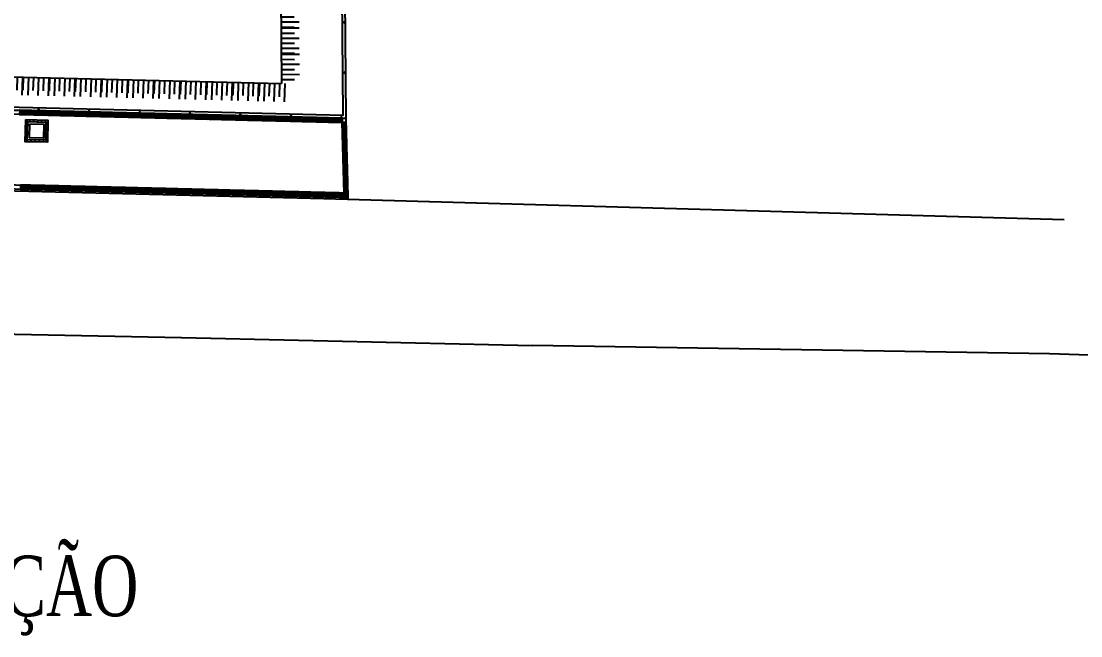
# Model space of a CAD drawing. Header units: inches. Extents: x 542650 to 544515, y 9574150 to 9574595.
# Drawn here: x 544431.5 to 544484.1, y 9574432.2 to 9574462.7 of the extents above; entities that cross this region are included whole.
import ezdxf

# ---------------------------------------------------------------- set-up
doc = ezdxf.new("R2010")
doc.units = ezdxf.units.IN
doc.header["$MEASUREMENT"] = 0
doc.layers.add('I-ARQ', color=8, linetype='Continuous')
doc.layers.add('I-NORMO_INST', color=4, linetype='Continuous')
doc.styles.add('ROMANS', font='romans', dxfattribs={"height": 0.2})
doc.styles.add('TITULO', font='times.ttf')

# ---------------------------------------------------------------- blocks, each defined once
blk = doc.blocks.new('TITOLO HS')
at = {"style": 'TITULO', "width": 0.7}
blk.add_attdef('LNOME', (0.000057, 0.002997), '', height=0.006, dxfattribs=at)
at = {"color": 253, "style": 'ROMANS', "width": 0.7}
blk.add_attdef('LESC', (0.01163, -0.000028), '', height=0.002, dxfattribs=at)
blk = doc.blocks.new('TALUDE 02')
at = {"layer": 'I-ARQ'}
for p, q in [((-0.5, -0.006), (-0.507, 0.645)), ((-0.243, -0.013), (-0.253, 0.89)), ((0, 0), (-0.007, 0.651)), ((0.257, -0.007), (0.247, 0.895)), ((0.5, 0.006), (0.493, 0.657)), ((0.757, -0.001), (0.747, 0.901))]:
    blk.add_line(p, q, dxfattribs=at)
blk = doc.blocks.new('CERCA')
blk.add_lwpolyline([(-0.025, 0), (0.025, 0), (0.025, -0.06), (-0.025, -0.06)], close=True)
blk = doc.blocks.new('PISO TIJOLINHO')
at = {"layer": 'I-ARQ'}
blk.add_lwpolyline([(-0.05, 0), (-0.05, 0.2), (0.05, 0.2), (0.05, 0)], close=True, dxfattribs=at)
blk = doc.blocks.new('BL PRAÇA')
at = {"layer": 'I-ARQ'}
for p, q in [((464364.823, 9296026.083), (464368.831, 9296025.977)), ((464368.636, 9296025.782), (464371.59, 9295906.478)), ((464368.831, 9296025.977), (464371.786, 9295906.647)), ((464373.439, 9295906.514), (464370.56, 9296022.78)), ((464467.816, 9296021.999), (464370.56, 9296022.78)), ((464367.647, 9296011.176), (464367.747, 9296011.179)), ((464367.652, 9296010.976), (464367.752, 9296010.979)), ((464367.749, 9296011.079), (464367.747, 9296011.179)), ((464367.949, 9296011.084), (464367.947, 9296011.184)), ((464368.149, 9296011.089), (464368.147, 9296011.189)), ((464368.349, 9296011.094), (464368.347, 9296011.194)), ((464368.549, 9296011.099), (464368.546, 9296011.199)), ((464368.649, 9296011.101), (464368.749, 9296011.104)), ((464368.654, 9296010.901), (464368.754, 9296010.904)), ((464368.749, 9296011.104), (464368.746, 9296011.204)), ((464367.657, 9296010.776), (464367.757, 9296010.779)), ((464367.662, 9296010.576), (464367.762, 9296010.579)), ((464367.667, 9296010.377), (464367.767, 9296010.379)), ((464368.659, 9296010.701), (464368.759, 9296010.704)), ((464368.664, 9296010.501), (464368.764, 9296010.504)), ((464368.669, 9296010.301), (464368.769, 9296010.304)), ((464367.672, 9296010.177), (464367.771, 9296010.179)), ((464367.672, 9296010.177), (464367.674, 9296010.077)), ((464367.672, 9296010.177), (464367.674, 9296010.077)), ((464367.871, 9296010.182), (464367.874, 9296010.082)), ((464368.071, 9296010.187), (464368.074, 9296010.087)), ((464368.271, 9296010.191), (464368.274, 9296010.091)), ((464368.471, 9296010.196), (464368.474, 9296010.096)), ((464368.671, 9296010.201), (464368.674, 9296010.101))]:
    blk.add_line(p, q, dxfattribs=at)
for points in [[(464356.134, 9296091.296), (464357.17, 9296060.839), (464357.569, 9296035.205)], [(464365.944, 9295980.98), (464364.857, 9296024.878), (464363.821, 9296061.55)], [(464358.322, 9296000.464), (464357.98, 9296017.817), (464357.569, 9296035.205)], [(464366.044, 9295980.983), (464364.957, 9296024.881), (464364.923, 9296026.081)], [(464366.244, 9295980.988), (464365.157, 9296024.886), (464365.129, 9296025.875), (464368.636, 9296025.782)], [(464368.831, 9296025.977), (464470.316, 9296025.139)], [(464418.306, 9295898.619), (464371.786, 9295906.647), (464368.831, 9296025.977), (464470.316, 9296025.139), (464470.316, 9295889.644), (464428.161, 9295896.919)], [(464371.933, 9295906.774), (464368.985, 9296025.826), (464470.166, 9296024.99), (464470.166, 9295889.822)], [(464418.332, 9295898.767), (464371.933, 9295906.774), (464368.985, 9296025.826), (464470.166, 9296024.99), (464470.166, 9295889.822), (464428.186, 9295897.066)]]:
    blk.add_lwpolyline(points, dxfattribs=at)
for points in [[(464368.774, 9296010.104), (464368.746, 9296011.204), (464367.647, 9296011.176), (464367.674, 9296010.077)], [(464368.671, 9296010.201), (464368.649, 9296011.101), (464367.749, 9296011.079), (464367.771, 9296010.179)], [(464368.569, 9296010.299), (464368.551, 9296010.999), (464367.852, 9296010.981), (464367.869, 9296010.282)]]:
    blk.add_lwpolyline(points, close=True, dxfattribs=at)
for name, p, rotation in [('PISO TIJOLINHO', (464365.172, 9296025.874), 358.4798457423065), ('PISO TIJOLINHO', (464365.272, 9296025.871), 358.4798457423065), ('PISO TIJOLINHO', (464365.372, 9296025.869), 358.4798457423065), ('PISO TIJOLINHO', (464365.472, 9296025.866), 358.4798457423065), ('PISO TIJOLINHO', (464365.572, 9296025.863), 358.4798457423065), ('PISO TIJOLINHO', (464365.672, 9296025.861), 358.4798457423065), ('PISO TIJOLINHO', (464365.772, 9296025.858), 358.4798457423065), ('PISO TIJOLINHO', (464365.872, 9296025.855), 358.4798457423065), ('PISO TIJOLINHO', (464365.972, 9296025.853), 358.4798457423065), ('PISO TIJOLINHO', (464364.925, 9296025.981), 271.4288196814929), ('PISO TIJOLINHO', (464364.928, 9296025.881), 271.4288196814929), ('PISO TIJOLINHO', (464364.93, 9296025.781), 271.4288196814929), ('PISO TIJOLINHO', (464364.933, 9296025.681), 271.4288196814929), ('PISO TIJOLINHO', (464364.935, 9296025.581), 271.4288196814929), ('PISO TIJOLINHO', (464364.938, 9296025.481), 271.4288196814929), ('PISO TIJOLINHO', (464366.072, 9296025.85), 358.4798457423065), ('PISO TIJOLINHO', (464366.172, 9296025.848), 358.4798457423065), ('PISO TIJOLINHO', (464366.272, 9296025.845), 358.4798457423065), ('PISO TIJOLINHO', (464366.372, 9296025.842), 358.4798457423065), ('PISO TIJOLINHO', (464366.472, 9296025.84), 358.4798457423065), ('PISO TIJOLINHO', (464366.572, 9296025.837), 358.4798457423065), ('PISO TIJOLINHO', (464366.672, 9296025.834), 358.4798457423065), ('PISO TIJOLINHO', (464366.772, 9296025.832), 358.4798457423065), ('PISO TIJOLINHO', (464366.872, 9296025.829), 358.4798457423065), ('PISO TIJOLINHO', (464366.972, 9296025.826), 358.4798457423065), ('PISO TIJOLINHO', (464367.072, 9296025.824), 358.4798457423065), ('PISO TIJOLINHO', (464367.172, 9296025.821), 358.4798457423065), ('PISO TIJOLINHO', (464367.272, 9296025.818), 358.4798457423065), ('PISO TIJOLINHO', (464367.372, 9296025.816), 358.4798457423065), ('PISO TIJOLINHO', (464367.472, 9296025.813), 358.4798457423065), ('PISO TIJOLINHO', (464367.572, 9296025.81), 358.4798457423065), ('PISO TIJOLINHO', (464367.672, 9296025.808), 358.4798457423065), ('PISO TIJOLINHO', (464367.772, 9296025.805), 358.4798457423065), ('PISO TIJOLINHO', (464367.872, 9296025.802), 358.4798457423065), ('PISO TIJOLINHO', (464367.972, 9296025.8), 358.4798457423065), ('PISO TIJOLINHO', (464368.071, 9296025.797), 358.4798457423065), ('PISO TIJOLINHO', (464368.171, 9296025.794), 358.4798457423065), ('PISO TIJOLINHO', (464368.271, 9296025.792), 358.4798457423065), ('PISO TIJOLINHO', (464368.371, 9296025.789), 358.4798457423065), ('PISO TIJOLINHO', (464368.471, 9296025.787), 358.4798457423065), ('PISO TIJOLINHO', (464368.571, 9296025.784), 358.4798457423065), ('PISO TIJOLINHO', (464368.636, 9296025.746), 271.4184652570889), ('PISO TIJOLINHO', (464368.639, 9296025.646), 271.4184652570889), ('PISO TIJOLINHO', (464368.641, 9296025.546), 271.4184652570889), ('CERCA', (464368.837, 9296025.739), 91.41846525654215), ('CERCA', (464371.093, 9296025.958), 359.5269783045455), ('CERCA', (464373.593, 9296025.938), 359.5269783045455), ('PISO TIJOLINHO', (464364.94, 9296025.381), 271.4288196814929), ('PISO TIJOLINHO', (464364.943, 9296025.281), 271.4288196814929), ('PISO TIJOLINHO', (464364.945, 9296025.181), 271.4288196814929), ('PISO TIJOLINHO', (464364.948, 9296025.081), 271.4288196814929), ('PISO TIJOLINHO', (464364.95, 9296024.981), 271.4288196814929), ('PISO TIJOLINHO', (464368.644, 9296025.447), 271.4184652570889), ('PISO TIJOLINHO', (464368.646, 9296025.347), 271.4184652570889), ('PISO TIJOLINHO', (464368.649, 9296025.247), 271.4184652570889), ('PISO TIJOLINHO', (464368.651, 9296025.147), 271.4184652570889), ('PISO TIJOLINHO', (464368.654, 9296025.047), 271.4184652570889), ('PISO TIJOLINHO', (464364.953, 9296024.881), 271.4288196814929), ('PISO TIJOLINHO', (464364.955, 9296024.781), 271.4288196814929), ('PISO TIJOLINHO', (464364.958, 9296024.681), 271.4288196814929), ('PISO TIJOLINHO', (464364.96, 9296024.581), 271.4288196814929), ('PISO TIJOLINHO', (464364.963, 9296024.481), 271.4288196814929), ('PISO TIJOLINHO', (464368.656, 9296024.947), 271.4184652570889), ('PISO TIJOLINHO', (464368.659, 9296024.847), 271.4184652570889), ('PISO TIJOLINHO', (464368.661, 9296024.747), 271.4184652570889), ('PISO TIJOLINHO', (464368.664, 9296024.647), 271.4184652570889), ('PISO TIJOLINHO', (464368.666, 9296024.547), 271.4184652570889), ('PISO TIJOLINHO', (464368.669, 9296024.447), 271.4184652570889), ('PISO TIJOLINHO', (464364.965, 9296024.381), 271.4288196814929), ('PISO TIJOLINHO', (464364.968, 9296024.281), 271.4288196814929), ('PISO TIJOLINHO', (464364.97, 9296024.181), 271.4288196814929), ('PISO TIJOLINHO', (464364.973, 9296024.081), 271.4288196814929), ('PISO TIJOLINHO', (464364.975, 9296023.981), 271.4288196814929), ('PISO TIJOLINHO', (464368.671, 9296024.347), 271.4184652570889), ('PISO TIJOLINHO', (464368.674, 9296024.247), 271.4184652570889), ('PISO TIJOLINHO', (464368.676, 9296024.147), 271.4184652570889), ('PISO TIJOLINHO', (464368.678, 9296024.047), 271.4184652570889), ('PISO TIJOLINHO', (464368.681, 9296023.947), 271.4184652570889), ('PISO TIJOLINHO', (464364.978, 9296023.881), 271.4288196814929), ('PISO TIJOLINHO', (464364.98, 9296023.781), 271.4288196814929), ('PISO TIJOLINHO', (464364.983, 9296023.682), 271.4288196814929), ('PISO TIJOLINHO', (464364.985, 9296023.582), 271.4288196814929), ('PISO TIJOLINHO', (464364.988, 9296023.482), 271.4288196814929), ('PISO TIJOLINHO', (464364.99, 9296023.382), 271.4288196814929), ('PISO TIJOLINHO', (464368.683, 9296023.847), 271.4184652570889), ('PISO TIJOLINHO', (464368.686, 9296023.747), 271.4184652570889), ('PISO TIJOLINHO', (464368.688, 9296023.647), 271.4184652570889), ('PISO TIJOLINHO', (464368.691, 9296023.547), 271.4184652570889), ('PISO TIJOLINHO', (464368.693, 9296023.447), 271.4184652570889), ('TALUDE 02', (464371.258, 9296022.774), 359.5398975895657), ('TALUDE 02', (464372.558, 9296022.764), 359.5398975895657), ('TALUDE 02', (464373.858, 9296022.754), 359.5398975895657), ('PISO TIJOLINHO', (464364.993, 9296023.282), 271.4288196814929), ('PISO TIJOLINHO', (464364.995, 9296023.182), 271.4288196814929), ('PISO TIJOLINHO', (464364.998, 9296023.082), 271.4288196814929), ('PISO TIJOLINHO', (464365, 9296022.982), 271.4288196814929), ('PISO TIJOLINHO', (464365.003, 9296022.882), 271.4288196814929), ('PISO TIJOLINHO', (464368.696, 9296023.347), 271.4184652570889), ('PISO TIJOLINHO', (464368.698, 9296023.247), 271.4184652570889), ('PISO TIJOLINHO', (464368.701, 9296023.147), 271.4184652570889), ('PISO TIJOLINHO', (464368.703, 9296023.047), 271.4184652570889), ('PISO TIJOLINHO', (464368.706, 9296022.947), 271.4184652570889), ('CERCA', (464368.899, 9296023.24), 91.41846525654215), ('TALUDE 02', (464370.575, 9296022.178), 91.41846525649117), ('PISO TIJOLINHO', (464365.005, 9296022.782), 271.4288196814929), ('PISO TIJOLINHO', (464365.008, 9296022.682), 271.4288196814929), ('PISO TIJOLINHO', (464365.01, 9296022.582), 271.4288196814929), ('PISO TIJOLINHO', (464365.013, 9296022.482), 271.4288196814929), ('PISO TIJOLINHO', (464365.015, 9296022.382), 271.4288196814929), ('PISO TIJOLINHO', (464368.708, 9296022.847), 271.4184652570889), ('PISO TIJOLINHO', (464368.711, 9296022.747), 271.4184652570889), ('PISO TIJOLINHO', (464368.713, 9296022.647), 271.4184652570889), ('PISO TIJOLINHO', (464368.716, 9296022.547), 271.4184652570889), ('PISO TIJOLINHO', (464368.718, 9296022.447), 271.4184652570889), ('PISO TIJOLINHO', (464368.721, 9296022.347), 271.4184652570889), ('PISO TIJOLINHO', (464365.018, 9296022.282), 271.4288196814929), ('PISO TIJOLINHO', (464365.02, 9296022.182), 271.4288196814929), ('PISO TIJOLINHO', (464365.023, 9296022.082), 271.4288196814929), ('PISO TIJOLINHO', (464365.025, 9296021.982), 271.4288196814929), ('PISO TIJOLINHO', (464365.028, 9296021.882), 271.4288196814929), ('PISO TIJOLINHO', (464368.723, 9296022.247), 271.4184652570889), ('PISO TIJOLINHO', (464368.726, 9296022.148), 271.4184652570889), ('PISO TIJOLINHO', (464368.728, 9296022.048), 271.4184652570889), ('PISO TIJOLINHO', (464368.73, 9296021.948), 271.4184652570889), ('PISO TIJOLINHO', (464368.733, 9296021.848), 271.4184652570889), ('PISO TIJOLINHO', (464365.03, 9296021.782), 271.4288196814929), ('PISO TIJOLINHO', (464365.033, 9296021.682), 271.4288196814929), ('PISO TIJOLINHO', (464365.035, 9296021.582), 271.4288196814929), ('PISO TIJOLINHO', (464365.037, 9296021.482), 271.4288196814929), ('PISO TIJOLINHO', (464365.04, 9296021.382), 271.4288196814929), ('PISO TIJOLINHO', (464365.042, 9296021.282), 271.4288196814929), ('PISO TIJOLINHO', (464368.735, 9296021.748), 271.4184652570889), ('PISO TIJOLINHO', (464368.738, 9296021.648), 271.4184652570889), ('PISO TIJOLINHO', (464368.74, 9296021.548), 271.4184652570889), ('PISO TIJOLINHO', (464368.743, 9296021.448), 271.4184652570889), ('PISO TIJOLINHO', (464368.745, 9296021.348), 271.4184652570889), ('TALUDE 02', (464370.608, 9296020.879), 91.41846525649117), ('PISO TIJOLINHO', (464365.045, 9296021.182), 271.4288196814929), ('PISO TIJOLINHO', (464365.047, 9296021.082), 271.4288196814929), ('PISO TIJOLINHO', (464365.05, 9296020.982), 271.4288196814929), ('PISO TIJOLINHO', (464365.052, 9296020.882), 271.4288196814929), ('PISO TIJOLINHO', (464365.055, 9296020.782), 271.4288196814929), ('PISO TIJOLINHO', (464368.748, 9296021.248), 271.4184652570889), ('PISO TIJOLINHO', (464368.75, 9296021.148), 271.4184652570889), ('PISO TIJOLINHO', (464368.753, 9296021.048), 271.4184652570889), ('PISO TIJOLINHO', (464368.755, 9296020.948), 271.4184652570889), ('PISO TIJOLINHO', (464368.758, 9296020.848), 271.4184652570889), ('PISO TIJOLINHO', (464365.057, 9296020.682), 271.4288196814929), ('PISO TIJOLINHO', (464365.06, 9296020.582), 271.4288196814929), ('PISO TIJOLINHO', (464365.062, 9296020.483), 271.4288196814929), ('PISO TIJOLINHO', (464365.065, 9296020.383), 271.4288196814929), ('PISO TIJOLINHO', (464365.067, 9296020.283), 271.4288196814929), ('PISO TIJOLINHO', (464368.76, 9296020.748), 271.4184652570889), ('PISO TIJOLINHO', (464368.763, 9296020.648), 271.4184652570889), ('PISO TIJOLINHO', (464368.765, 9296020.548), 271.4184652570889), ('PISO TIJOLINHO', (464368.768, 9296020.448), 271.4184652570889), ('PISO TIJOLINHO', (464368.77, 9296020.348), 271.4184652570889), ('PISO TIJOLINHO', (464368.773, 9296020.248), 271.4184652570889), ('CERCA', (464368.96, 9296020.741), 91.41846525654215), ('TALUDE 02', (464370.64, 9296019.579), 91.41846525649117), ('PISO TIJOLINHO', (464365.07, 9296020.183), 271.4288196814929), ('PISO TIJOLINHO', (464365.072, 9296020.083), 271.4288196814929), ('PISO TIJOLINHO', (464365.075, 9296019.983), 271.4288196814929), ('PISO TIJOLINHO', (464365.077, 9296019.883), 271.4288196814929), ('PISO TIJOLINHO', (464365.08, 9296019.783), 271.4288196814929), ('PISO TIJOLINHO', (464368.775, 9296020.148), 271.4184652570889), ('PISO TIJOLINHO', (464368.777, 9296020.048), 271.4184652570889), ('PISO TIJOLINHO', (464368.78, 9296019.948), 271.4184652570889), ('PISO TIJOLINHO', (464368.782, 9296019.848), 271.4184652570889), ('PISO TIJOLINHO', (464368.785, 9296019.748), 271.4184652570889), ('PISO TIJOLINHO', (464365.082, 9296019.683), 271.4288196814929), ('PISO TIJOLINHO', (464365.085, 9296019.583), 271.4288196814929), ('PISO TIJOLINHO', (464365.087, 9296019.483), 271.4288196814929), ('PISO TIJOLINHO', (464365.09, 9296019.383), 271.4288196814929), ('PISO TIJOLINHO', (464365.092, 9296019.283), 271.4288196814929), ('PISO TIJOLINHO', (464365.095, 9296019.183), 271.4288196814929), ('PISO TIJOLINHO', (464368.787, 9296019.648), 271.4184652570889), ('PISO TIJOLINHO', (464368.79, 9296019.548), 271.4184652570889), ('PISO TIJOLINHO', (464368.792, 9296019.448), 271.4184652570889), ('PISO TIJOLINHO', (464368.795, 9296019.348), 271.4184652570889), ('PISO TIJOLINHO', (464368.797, 9296019.248), 271.4184652570889), ('PISO TIJOLINHO', (464365.097, 9296019.083), 271.4288196814929), ('PISO TIJOLINHO', (464365.1, 9296018.983), 271.4288196814929), ('PISO TIJOLINHO', (464365.102, 9296018.883), 271.4288196814929), ('PISO TIJOLINHO', (464365.105, 9296018.783), 271.4288196814929), ('PISO TIJOLINHO', (464365.107, 9296018.683), 271.4288196814929), ('PISO TIJOLINHO', (464368.8, 9296019.148), 271.4184652570889), ('PISO TIJOLINHO', (464368.802, 9296019.048), 271.4184652570889), ('PISO TIJOLINHO', (464368.805, 9296018.948), 271.4184652570889), ('PISO TIJOLINHO', (464368.807, 9296018.849), 271.4184652570889), ('PISO TIJOLINHO', (464368.81, 9296018.749), 271.4184652570889), ('PISO TIJOLINHO', (464368.812, 9296018.649), 271.4184652570889), ('TALUDE 02', (464370.672, 9296018.279), 91.41846525649117), ('PISO TIJOLINHO', (464365.11, 9296018.583), 271.4288196814929), ('PISO TIJOLINHO', (464365.112, 9296018.483), 271.4288196814929), ('PISO TIJOLINHO', (464365.115, 9296018.383), 271.4288196814929), ('PISO TIJOLINHO', (464365.117, 9296018.283), 271.4288196814929), ('PISO TIJOLINHO', (464365.12, 9296018.183), 271.4288196814929), ('PISO TIJOLINHO', (464368.815, 9296018.549), 271.4184652570889), ('PISO TIJOLINHO', (464368.817, 9296018.449), 271.4184652570889), ('PISO TIJOLINHO', (464368.82, 9296018.349), 271.4184652570889), ('PISO TIJOLINHO', (464368.822, 9296018.249), 271.4184652561699), ('PISO TIJOLINHO', (464368.825, 9296018.149), 271.4184652561699), ('CERCA', (464369.022, 9296018.241), 91.41846525654215), ('PISO TIJOLINHO', (464365.122, 9296018.083), 271.4288196814929), ('PISO TIJOLINHO', (464365.125, 9296017.983), 271.4288196814929), ('PISO TIJOLINHO', (464365.127, 9296017.883), 271.4288196814929), ('PISO TIJOLINHO', (464365.13, 9296017.783), 271.4288196814929), ('PISO TIJOLINHO', (464365.132, 9296017.683), 271.4288196814929), ('PISO TIJOLINHO', (464368.827, 9296018.049), 271.4184652561699), ('PISO TIJOLINHO', (464368.829, 9296017.949), 271.4184652561699), ('PISO TIJOLINHO', (464368.832, 9296017.849), 271.4184652561699), ('PISO TIJOLINHO', (464368.834, 9296017.749), 271.4184652561699), ('PISO TIJOLINHO', (464368.837, 9296017.649), 271.4184652561699), ('TALUDE 02', (464370.704, 9296016.98), 91.41846525649117), ('PISO TIJOLINHO', (464365.135, 9296017.583), 271.4288196814929), ('PISO TIJOLINHO', (464365.137, 9296017.483), 271.4288196814929), ('PISO TIJOLINHO', (464365.14, 9296017.383), 271.4288196814929), ('PISO TIJOLINHO', (464365.142, 9296017.283), 271.4288196814929), ('PISO TIJOLINHO', (464365.145, 9296017.184), 271.4288196814929), ('PISO TIJOLINHO', (464365.147, 9296017.084), 271.4288196814929), ('PISO TIJOLINHO', (464368.839, 9296017.549), 271.4184652561699), ('PISO TIJOLINHO', (464368.842, 9296017.449), 271.4184652561699), ('PISO TIJOLINHO', (464368.844, 9296017.349), 271.4184652561699), ('PISO TIJOLINHO', (464368.847, 9296017.249), 271.4184652561699), ('PISO TIJOLINHO', (464368.849, 9296017.149), 271.4184652561699), ('PISO TIJOLINHO', (464365.15, 9296016.984), 271.4288196814929), ('PISO TIJOLINHO', (464365.152, 9296016.884), 271.4288196814929), ('PISO TIJOLINHO', (464365.155, 9296016.784), 271.4288196814929), ('PISO TIJOLINHO', (464365.157, 9296016.684), 271.4288196814929), ('PISO TIJOLINHO', (464365.16, 9296016.584), 271.4288196814929), ('PISO TIJOLINHO', (464368.852, 9296017.049), 271.4184652561699), ('PISO TIJOLINHO', (464368.854, 9296016.949), 271.4184652561699), ('PISO TIJOLINHO', (464368.857, 9296016.849), 271.4184652561699), ('PISO TIJOLINHO', (464368.859, 9296016.749), 271.4184652561699), ('PISO TIJOLINHO', (464368.862, 9296016.649), 271.4184652561699), ('PISO TIJOLINHO', (464368.864, 9296016.549), 271.4184652561699), ('PISO TIJOLINHO', (464365.162, 9296016.484), 271.4288196814929), ('PISO TIJOLINHO', (464365.165, 9296016.384), 271.4288196814929), ('PISO TIJOLINHO', (464365.167, 9296016.284), 271.4288196814929), ('PISO TIJOLINHO', (464365.17, 9296016.184), 271.4288196814929), ('PISO TIJOLINHO', (464365.172, 9296016.084), 271.4288196814929), ('PISO TIJOLINHO', (464368.867, 9296016.449), 271.4184652561699), ('PISO TIJOLINHO', (464368.869, 9296016.349), 271.4184652561699), ('PISO TIJOLINHO', (464368.872, 9296016.249), 271.4184652561699), ('PISO TIJOLINHO', (464368.874, 9296016.149), 271.4184652561699), ('PISO TIJOLINHO', (464368.877, 9296016.049), 271.4184652561699), ('TALUDE 02', (464370.736, 9296015.68), 91.41846525649117), ('PISO TIJOLINHO', (464365.175, 9296015.984), 271.4288196814929), ('PISO TIJOLINHO', (464365.177, 9296015.884), 271.4288196814929), ('PISO TIJOLINHO', (464365.18, 9296015.784), 271.4288196814929), ('PISO TIJOLINHO', (464365.182, 9296015.684), 271.4288196814929), ('PISO TIJOLINHO', (464365.185, 9296015.584), 271.4288196814929), ('PISO TIJOLINHO', (464368.879, 9296015.949), 271.4184652561699), ('PISO TIJOLINHO', (464368.881, 9296015.849), 271.4184652561699), ('PISO TIJOLINHO', (464368.884, 9296015.749), 271.4184652561699), ('PISO TIJOLINHO', (464368.886, 9296015.65), 271.4184652561699), ('PISO TIJOLINHO', (464368.889, 9296015.55), 271.4184652561699), ('CERCA', (464369.084, 9296015.742), 91.41846525654215), ('PISO TIJOLINHO', (464365.187, 9296015.484), 271.4288196814929), ('PISO TIJOLINHO', (464365.19, 9296015.384), 271.4288196814929), ('PISO TIJOLINHO', (464365.192, 9296015.284), 271.4288196814929), ('PISO TIJOLINHO', (464365.195, 9296015.184), 271.4288196814929), ('PISO TIJOLINHO', (464365.197, 9296015.084), 271.4288196814929), ('PISO TIJOLINHO', (464365.2, 9296014.984), 271.4288196814929), ('PISO TIJOLINHO', (464368.891, 9296015.45), 271.4184652561699), ('PISO TIJOLINHO', (464368.894, 9296015.35), 271.4184652561699), ('PISO TIJOLINHO', (464368.896, 9296015.25), 271.4184652561699), ('PISO TIJOLINHO', (464368.899, 9296015.15), 271.4184652561699), ('PISO TIJOLINHO', (464368.901, 9296015.05), 271.4184652561699), ('TALUDE 02', (464370.768, 9296014.38), 91.41846525649117), ('PISO TIJOLINHO', (464365.202, 9296014.884), 271.4288196814929), ('PISO TIJOLINHO', (464365.205, 9296014.784), 271.4288196814929), ('PISO TIJOLINHO', (464365.207, 9296014.684), 271.4288196814929), ('PISO TIJOLINHO', (464365.21, 9296014.584), 271.4288196814929), ('PISO TIJOLINHO', (464365.212, 9296014.484), 271.4288196814929), ('PISO TIJOLINHO', (464368.904, 9296014.95), 271.4184652561699), ('PISO TIJOLINHO', (464368.906, 9296014.85), 271.4184652561699), ('PISO TIJOLINHO', (464368.909, 9296014.75), 271.4184652561699), ('PISO TIJOLINHO', (464368.911, 9296014.65), 271.4184652561699), ('PISO TIJOLINHO', (464368.914, 9296014.55), 271.4184652561699), ('PISO TIJOLINHO', (464368.916, 9296014.45), 271.4184652561699), ('PISO TIJOLINHO', (464365.215, 9296014.384), 271.4288196814929), ('PISO TIJOLINHO', (464365.217, 9296014.284), 271.4288196814929), ('PISO TIJOLINHO', (464365.22, 9296014.184), 271.4288196814929), ('PISO TIJOLINHO', (464365.222, 9296014.084), 271.4288196814929), ('PISO TIJOLINHO', (464365.225, 9296013.985), 271.4288196814929), ('PISO TIJOLINHO', (464368.919, 9296014.35), 271.4184652561699), ('PISO TIJOLINHO', (464368.921, 9296014.25), 271.4184652561699), ('PISO TIJOLINHO', (464368.924, 9296014.15), 271.4184652561699), ('PISO TIJOLINHO', (464368.926, 9296014.05), 271.4184652561699), ('PISO TIJOLINHO', (464368.928, 9296013.95), 271.4184652561699), ('PISO TIJOLINHO', (464365.227, 9296013.885), 271.4288196814929), ('PISO TIJOLINHO', (464365.229, 9296013.785), 271.4288196814929), ('PISO TIJOLINHO', (464365.232, 9296013.685), 271.4288196814929), ('PISO TIJOLINHO', (464365.234, 9296013.585), 271.4288196814929), ('PISO TIJOLINHO', (464365.237, 9296013.485), 271.4288196814929), ('PISO TIJOLINHO', (464368.931, 9296013.85), 271.4184652561699), ('PISO TIJOLINHO', (464368.933, 9296013.75), 271.4184652561699), ('PISO TIJOLINHO', (464368.936, 9296013.65), 271.4184652561699), ('PISO TIJOLINHO', (464368.938, 9296013.55), 271.4184652561699), ('PISO TIJOLINHO', (464368.941, 9296013.45), 271.4184652561699), ('TALUDE 02', (464370.801, 9296013.081), 91.41846525649117), ('PISO TIJOLINHO', (464365.239, 9296013.385), 271.4288196814929), ('PISO TIJOLINHO', (464365.242, 9296013.285), 271.4288196814929), ('PISO TIJOLINHO', (464365.244, 9296013.185), 271.4288196814929), ('PISO TIJOLINHO', (464365.247, 9296013.085), 271.4288196814929), ('PISO TIJOLINHO', (464365.249, 9296012.985), 271.4288196814929), ('PISO TIJOLINHO', (464365.252, 9296012.885), 271.4288196814929), ('PISO TIJOLINHO', (464368.943, 9296013.35), 271.4184652561699), ('PISO TIJOLINHO', (464368.946, 9296013.25), 271.4184652561699), ('PISO TIJOLINHO', (464368.948, 9296013.15), 271.4184652561699), ('PISO TIJOLINHO', (464368.951, 9296013.05), 271.4184652561699), ('PISO TIJOLINHO', (464368.953, 9296012.95), 271.4184652561699), ('CERCA', (464369.146, 9296013.243), 91.41846525654215), ('PISO TIJOLINHO', (464365.254, 9296012.785), 271.4288196814929), ('PISO TIJOLINHO', (464365.257, 9296012.685), 271.4288196814929), ('PISO TIJOLINHO', (464365.259, 9296012.585), 271.4288196814929), ('PISO TIJOLINHO', (464365.262, 9296012.485), 271.4288196814929), ('PISO TIJOLINHO', (464365.264, 9296012.385), 271.4288196814929), ('PISO TIJOLINHO', (464368.956, 9296012.85), 271.4184652561699), ('PISO TIJOLINHO', (464368.958, 9296012.75), 271.4184652561699), ('PISO TIJOLINHO', (464368.961, 9296012.65), 271.4184652561699), ('PISO TIJOLINHO', (464368.963, 9296012.55), 271.4184652561699), ('PISO TIJOLINHO', (464368.966, 9296012.45), 271.4184652561699), ('PISO TIJOLINHO', (464368.968, 9296012.351), 271.4184652561699), ('TALUDE 02', (464370.833, 9296011.781), 91.41846525649117), ('PISO TIJOLINHO', (464365.267, 9296012.285), 271.4288196814929), ('PISO TIJOLINHO', (464365.269, 9296012.185), 271.4288196814929), ('PISO TIJOLINHO', (464365.272, 9296012.085), 271.4288196814929), ('PISO TIJOLINHO', (464365.274, 9296011.985), 271.4288196814929), ('PISO TIJOLINHO', (464365.277, 9296011.885), 271.4288196814929), ('PISO TIJOLINHO', (464368.971, 9296012.251), 271.4184652561699), ('PISO TIJOLINHO', (464368.973, 9296012.151), 271.4184652561699), ('PISO TIJOLINHO', (464368.976, 9296012.051), 271.4184652561699), ('PISO TIJOLINHO', (464368.978, 9296011.951), 271.4184652561699), ('PISO TIJOLINHO', (464368.98, 9296011.851), 271.4184652561699), ('PISO TIJOLINHO', (464365.279, 9296011.785), 271.4288196814929), ('PISO TIJOLINHO', (464365.282, 9296011.685), 271.4288196814929), ('PISO TIJOLINHO', (464365.284, 9296011.585), 271.4288196814929), ('PISO TIJOLINHO', (464365.287, 9296011.485), 271.4288196814929), ('PISO TIJOLINHO', (464365.289, 9296011.385), 271.4288196814929), ('PISO TIJOLINHO', (464368.983, 9296011.751), 271.4184652561699), ('PISO TIJOLINHO', (464368.985, 9296011.651), 271.4184652561699), ('PISO TIJOLINHO', (464368.988, 9296011.551), 271.4184652561699), ('PISO TIJOLINHO', (464368.99, 9296011.451), 271.4184652561699), ('PISO TIJOLINHO', (464368.993, 9296011.351), 271.4184652561699), ('PISO TIJOLINHO', (464365.292, 9296011.285), 271.4288196814929), ('PISO TIJOLINHO', (464365.294, 9296011.185), 271.4288196814929), ('PISO TIJOLINHO', (464365.297, 9296011.085), 271.4288196814929), ('PISO TIJOLINHO', (464365.299, 9296010.985), 271.4288196814929), ('PISO TIJOLINHO', (464365.302, 9296010.885), 271.4288196814929), ('PISO TIJOLINHO', (464365.304, 9296010.786), 271.4288196814929), ('PISO TIJOLINHO', (464368.995, 9296011.251), 271.4184652561699), ('PISO TIJOLINHO', (464368.998, 9296011.151), 271.4184652561699), ('PISO TIJOLINHO', (464369, 9296011.051), 271.4184652561699), ('PISO TIJOLINHO', (464369.003, 9296010.951), 271.4184652561699), ('PISO TIJOLINHO', (464369.005, 9296010.851), 271.4184652561699), ('TALUDE 02', (464370.865, 9296010.482), 91.41846525649117), ('PISO TIJOLINHO', (464365.307, 9296010.686), 271.4288196814929), ('PISO TIJOLINHO', (464365.309, 9296010.586), 271.4288196814929), ('PISO TIJOLINHO', (464365.312, 9296010.486), 271.4288196814929), ('PISO TIJOLINHO', (464365.314, 9296010.386), 271.4288196814929), ('PISO TIJOLINHO', (464365.317, 9296010.286), 271.4288196814929), ('PISO TIJOLINHO', (464369.008, 9296010.751), 271.4184652561699), ('PISO TIJOLINHO', (464369.01, 9296010.651), 271.4184652561699), ('PISO TIJOLINHO', (464369.013, 9296010.551), 271.4184652561699), ('PISO TIJOLINHO', (464369.015, 9296010.451), 271.4184652561699), ('PISO TIJOLINHO', (464369.018, 9296010.351), 271.4184652561699), ('PISO TIJOLINHO', (464369.02, 9296010.251), 271.4184652561699), ('CERCA', (464369.208, 9296010.744), 91.41846525654215), ('PISO TIJOLINHO', (464365.319, 9296010.186), 271.4288196814929), ('PISO TIJOLINHO', (464365.322, 9296010.086), 271.4288196814929), ('PISO TIJOLINHO', (464365.324, 9296009.986), 271.4288196814929), ('PISO TIJOLINHO', (464365.327, 9296009.886), 271.4288196814929), ('PISO TIJOLINHO', (464369.023, 9296010.151), 271.4184652561699), ('PISO TIJOLINHO', (464369.025, 9296010.051), 271.4184652561699), ('PISO TIJOLINHO', (464369.028, 9296009.951), 271.4184652561699), ('PISO TIJOLINHO', (464369.03, 9296009.851), 271.4184652561699), ('TALUDE 02', (464370.897, 9296009.182), 91.41846525649117)]:
    blk.add_blockref(name, p, dxfattribs=dict(at, rotation=rotation))

msp = doc.modelspace()

# ---------------------------------------------------------------- block references
at = {"layer": 'I-NORMO_INST'}
ref = msp.add_blockref('TITOLO HS', (544366.821, 9574430.958), dxfattribs=dict(at, xscale=750, yscale=750, zscale=750))
ref.add_attrib('LNOME', 'DISTRIBUIÇÃO DAS ÁREAS DE CONTRIBUIÇÃO', (544366.863, 9574433.205), dxfattribs={"layer": '0', "height": 3, "style": 'TITULO', "width": 0.7})

# ---------------------------------------------------------------- next in the draw order: block references
at = {"layer": 'I-ARQ', "xscale": -1, "rotation": 270}
msp.add_blockref('BL PRAÇA', (-8751578.329, 9110089.041), dxfattribs=at)

doc.saveas('drawing.dxf')
